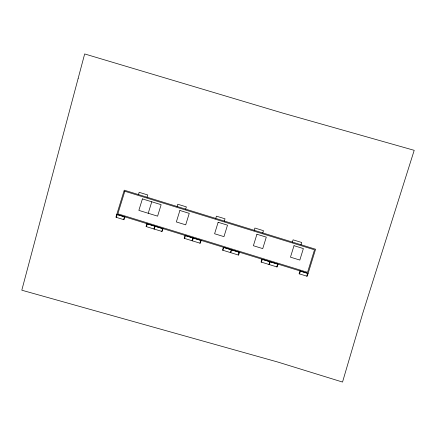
<?xml version="1.0" encoding="UTF-8"?>
<svg xmlns="http://www.w3.org/2000/svg" width="436" height="436" viewBox="0 0 436 436"><rect width="100%" height="100%" fill="white"/><g stroke="black" fill="none" stroke-linecap="round" stroke-linejoin="round"><path stroke-width="0.65" d="M116.368 217.379L117.251 214.512M123.552 219.597L124.44 216.73M124.936 216.883L124.047 219.749L115.9 217.232L124.249 190.183L315.582 249.239L307.233 276.288L299.085 273.775L299.968 270.909M138.463 194.57L139.155 192.32L147.744 194.968L147.046 197.219M148.229 213.269L151.772 201.792M146.916 223.668L146.033 226.535L162.127 231.5L163.01 228.633M146.425 226.655L147.314 223.788M153.924 228.971L154.807 226.104M154.268 229.074L155.156 226.208M161.767 231.391L162.65 228.524M177.081 206.49L177.774 204.239L186.363 206.887L185.665 209.138M185.066 235.44L184.183 238.307L200.271 243.277L201.16 240.41M184.575 238.432L185.458 235.565M192.069 240.743L192.952 237.876M192.418 240.852L193.301 237.985M199.911 243.163L200.794 240.296M215.738 218.425L216.436 216.169L225.02 218.818L224.327 221.074M223.395 247.272L222.513 250.139L238.606 255.109L239.489 252.242M222.905 250.264L223.793 247.397M230.404 252.575L231.287 249.708M230.748 252.684L231.636 249.817M238.247 254.995L239.13 252.128M254.193 230.29L254.891 228.039L263.475 230.688L262.783 232.944M261.932 259.169L261.05 262.036L277.143 267.001L278.026 264.134M261.442 262.156L262.33 259.289M268.941 264.467L269.824 261.6M269.285 264.576L270.173 261.709M276.784 266.892L277.667 264.025M292.403 242.084L293.101 239.833L301.685 242.481L300.993 244.732M299.581 273.928L300.464 271.061M306.764 276.146L307.653 273.279M116.783 214.365L308.116 273.421M117.219 214.616L124.407 216.834M147.281 223.891L154.775 226.202M155.123 226.311L162.617 228.628M185.431 235.663L192.925 237.98M193.273 238.089L200.767 240.4M223.761 247.495L231.254 249.812M231.603 249.915L239.097 252.231M262.298 259.393L269.791 261.704M270.14 261.813L277.634 264.123M300.431 271.159L307.62 273.377M78.197 78.246L21.8 290.207L277.896 362.071L342.533 382.056L362.779 313.239L414.2 150.327L282.604 113.044L84.666 53.944L78.197 78.246M124.816 191.257L117.856 213.798L307.554 272.347L314.509 249.806L124.816 191.257M142.409 198.903L138.866 210.381L157.598 216.158L161.14 204.686L142.409 198.903M179.888 210.468L176.346 221.946L185.709 224.84L189.251 213.362L179.888 210.468M218.136 222.278L214.594 233.751L223.962 236.644L227.505 225.167L218.136 222.278M256.924 234.246L253.381 245.724L262.745 248.613L266.287 237.135L256.924 234.246M294.006 245.691L290.463 257.169L299.826 260.058L303.369 248.58L294.006 245.691"/></g></svg>
